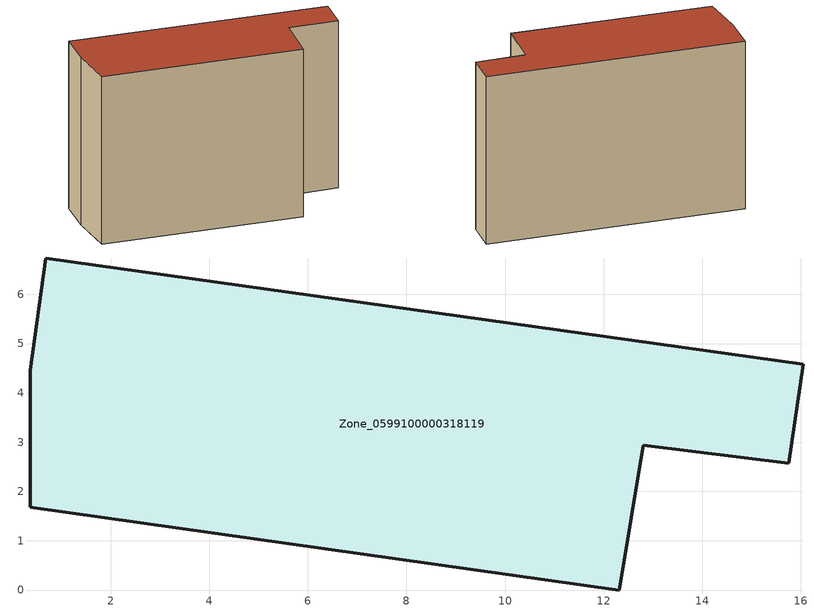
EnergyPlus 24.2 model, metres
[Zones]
Zone_0599100000318119
 floor ground (C_G): 0.36,1.68 0.37,4.46 0.68,6.74 16.05,4.58 15.76,2.57 12.81,2.94 12.32,0 z0
 wall outside (C_F): 16.05,4.58 0.68,6.74 0.37,4.46 0.36,1.68 12.32,0 12.81,2.94 15.76,2.57 16.05,4.58 z0:10.6
 roof outside (C_R): 0.37,4.46 0.36,1.68 12.32,0 12.81,2.94 15.76,2.57 16.05,4.58 0.68,6.74 z10.6
[BUILDING]
Pand.0599100000318119: North Axis=0; Terrain=City; Loads Convergence Tolerance Value=0.04; Temperature Convergence Tolerance Value=0.4; Solar Distribution=FullExterior; Maximum Number of Warmup Days=25; Minimum Number of Warmup Days=1
[Site:Location]
Rotterdam.The.Hague.AP_ZH_NLD Design_Conditions: Latitude=51.96; Longitude=4.45; Time Zone=1; Elevation=-4.5
[SITE:GROUNDTEMPERATURE:BUILDINGSURFACE]
18, 18, 18, 18, 18, 18, 18, 18, 18, 18, 18, 18
[MATERIAL] Thermal Absorptance=0.9; Solar Absorptance=0.7; Visible Absorptance=0.7
Name | Roughness | Thickness | Conductivity | Density | Specific Heat
G.TI.1946 | MediumSmooth | 0.15 | 1 | 540 | 1210
F.TI.1946 | Rough | 0.3 | 0.857143 | 1920 | 840
R.TI.1946 | MediumRough | 0.2 | 0.1 | 1500 | 1000
[CONSTRUCTION]
C_G: G.TI.1946
C_F: F.TI.1946
C_R: R.TI.1946
[ZONE]
Zone_0599100000318119: Type=1; Multiplier=1; Ceiling Height=Autocalculate; Volume=Autocalculate; Floor Area=autocalculate; Part of Total Floor Area=Yes
[ZONEINFILTRATION:DESIGNFLOWRATE]
Infil_Zone_0599100000318119: Zone or ZoneList or Space or SpaceList=Zone_0599100000318119; Schedule=AlwaysOn; Design Flow Rate Calculation Method=Flow/Area; Flow Rate per Floor Area=0.003; Constant Term Coefficient=1; Temperature Term Coefficient=0; Velocity Term Coefficient=0; Velocity Squared Term Coefficient=0
[HVACTEMPLATE:ZONE:IDEALLOADSAIRSYSTEM]
Zone_0599100000318119: Maximum Heating Supply Air Temperature=50; Minimum Cooling Supply Air Temperature=13; Maximum Heating Supply Air Humidity Ratio=0.0156; Minimum Cooling Supply Air Humidity Ratio=0.0077; Heating Limit=NoLimit; Cooling Limit=NoLimit; Dehumidification Control Type=ConstantSensibleHeatRatio; Cooling Sensible Heat Ratio=0.7; Dehumidification Setpoint=60; Humidification Control Type=None; Humidification Setpoint=30; Outdoor Air Method=None; Outdoor Air Flow Rate per Person=0.00944; Outdoor Air Flow Rate per Zone Floor Area=0; Outdoor Air Flow Rate per Zone=0; Demand Controlled Ventilation Type=None; Outdoor Air Economizer Type=NoEconomizer; Heat Recovery Type=None; Sensible Heat Recovery Effectiveness=0.7; Latent Heat Recovery Effectiveness=0.65
[ZONECONTROL:THERMOSTAT]
ThermostatControl_Zone_0599100000318119: Zone or ZoneList=Zone_0599100000318119; Control Type Schedule=DualSetpointControlType; Control 1=Thermostat_Zone_0599100000318119; Temperature Difference Between Cutout And Setpoint=0
[THERMOSTATSETPOINT:DUALSETPOINT]
Thermostat_Zone_0599100000318119: Heating Setpoint Temperature Schedule=HeatingSetpoint_Zone_0599100000318119; Cooling Setpoint Temperature Schedule=CoolingSetpoint_Zone_0599100000318119
[SCHEDULE:COMPACT]
HeatingSetpoint_Zone_0599100000318119: Through: 12/31, For: AllDays, Until: 24:00, 21
CoolingSetpoint_Zone_0599100000318119: Through: 12/31, For: AllDays, Until: 24:00, 24
DualSetpointControlType: Through: 12/31, For: AllDays, Until: 24:00, 4
AlwaysOn: Through: 12/31, For: AllDays, Until: 24:00, 1
